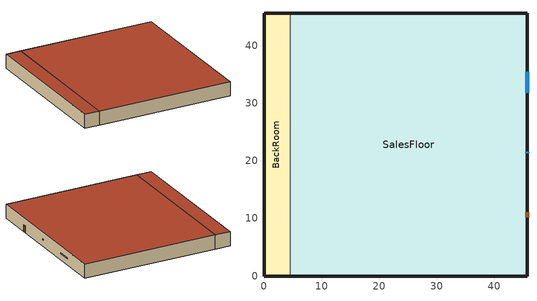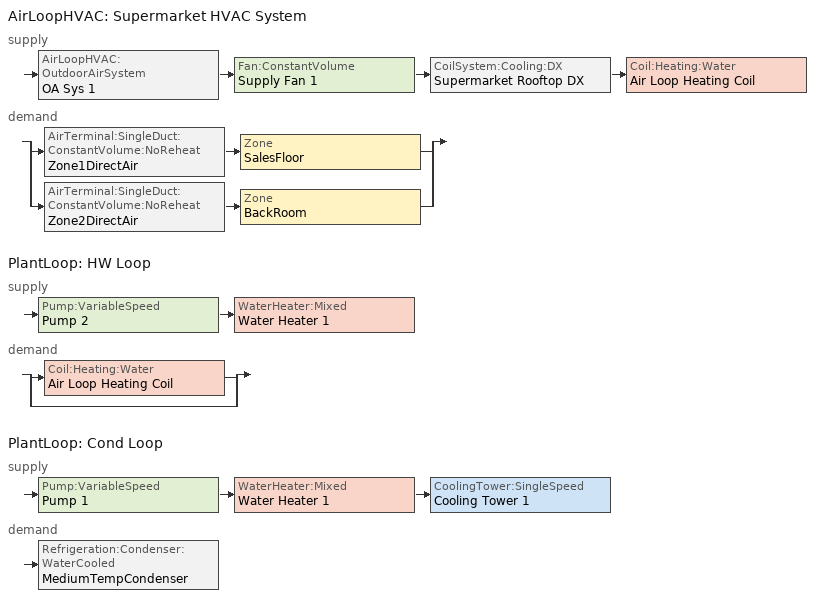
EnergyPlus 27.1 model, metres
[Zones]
BackRoom
 floor ground (BotFloorConstruction): 0,0 0,45.72 4.57,45.72 4.57,0 z0
 wall outside (FaceBrkIns4LWConcBlkGyp_R-11): 4.57,45.72 0,45.72 0,0 4.57,0 z0:4.27
 wall to SalesFloor (IntWallConstruction): 4.57,0 4.57,45.72 z0:4.27
 roof outside (SlagFeltIns6LWConcGapAcoTile_R-11): 4.57,0 4.57,45.72 0,45.72 0,0 z4.27
SalesFloor
 floor ground (BotFloorConstruction): 4.57,0 4.57,45.72 45.72,45.72 45.72,0 z0
 wall outside (FaceBrkIns4LWConcBlkGyp_R-11): 4.57,0 45.72,0 45.72,45.72 4.57,45.72 z0:4.27
 window (WinLib_1001): 45.72,31.85 45.72,35.51 z1.98:2.29
 window (WinLib_2003): 45.72,21.33 45.72,21.64 z1.98:2.29
 door (DoorConstruction): 45.72,10.21 45.72,11.12 z0:2.13
 roof outside (SlagFeltIns6LWConcGapAcoTile_R-11): 45.72,0 45.72,45.72 4.57,45.72 4.57,0 z4.27
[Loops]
AirLoopHVAC 'Supermarket HVAC System'
 supply: AirLoopHVAC:OutdoorAirSystem 'OA Sys 1' > Fan:ConstantVolume 'Supply Fan 1' > CoilSystem:Cooling:DX 'Supermarket Rooftop DX' > Coil:Heating:Water 'Air Loop Heating Coil'
 demand: split
  | AirTerminal:SingleDuct:ConstantVolume:NoReheat 'Zone1DirectAir' > Zone 'SalesFloor'
  | AirTerminal:SingleDuct:ConstantVolume:NoReheat 'Zone2DirectAir' > Zone 'BackRoom'
PlantLoop 'HW Loop'
 supply: Pump:VariableSpeed 'Pump 2' > WaterHeater:Mixed 'Water Heater 1'
 demand: split
  | Coil:Heating:Water 'Air Loop Heating Coil'
  | bypass
PlantLoop 'Cond Loop'
 supply: Pump:VariableSpeed 'Pump 1' > WaterHeater:Mixed 'Water Heater 1' > CoolingTower:SingleSpeed 'Cooling Tower 1'
 demand: Refrigeration:Condenser:WaterCooled 'MediumTempCondenser'
[Building]
None: North Axis {deg}=0; Terrain=Suburbs; Loads Convergence Tolerance Value {W}=0.04; Temperature Convergence Tolerance Value {deltaC}=0.4; Solar Distribution=MinimalShadowing; Maximum Number of Warmup Days=50; Minimum Number of Warmup Days=6
[Site:Location]
Chicago Ohare Intl Ap_IL_USA Design_Conditions: Latitude {deg}=41.98; Longitude {deg}=-87.92; Time Zone {hr}=-6; Elevation {m}=201
[SizingPeriod:DesignDay] Day of Month=21; Humidity Condition Type=Wetbulb; Barometric Pressure {Pa}=98934; Rain Indicator=No; Snow Indicator=No; Daylight Saving Time Indicator=No; Solar Model Indicator=ASHRAEClearSky
Name | Month | Day Type | Maximum Dry-Bulb Temperature {C} | Daily Dry-Bulb Temperature Range {deltaC} | Wetbulb or DewPoint at Maximum Dry-Bulb {C} | Wind Speed {m/s} | Wind Direction {deg} | Sky Clearness
Chicago Ohare Intl Ap Ann Htg 99% Condns DB | 1 | WinterDesignDay | -16.6 | 0 | -16.6 | 4.9 | 270 | 0
Chicago Ohare Intl Ap Ann Clg 1% Condns DB=>MWB | 7 | SummerDesignDay | 31.6 | 10.5 | 23 | 5.2 | 230 | 1
[Site:GroundTemperature:BuildingSurface]
20.03, 20.03, 20.13, 20.3, 20.43, 20.52, 20.62, 20.77, 20.78, 20.55, 20.44, 20.2
[Material] Thermal Absorptance=0.9
Name | Roughness | Thickness {m} | Conductivity {W/m-K} | Density {kg/m3} | Specific Heat {J/kg-K} | Solar Absorptance | Visible Absorptance
FurnitureMaterial | MediumSmooth | 0.1 | 11 | 544.62 | 1210 | 0.78 | 0.78
StoreSlab | Smooth | 0.1524 | 1.73 | 2243 | 837 | 0.65 | 0.65
WoodForDoor | Smooth | 0.0635 | 0.1211 | 593 | 2510 | 0.78 | 0.78
GypForInterior; HF-E1 | Smooth | 0.0191 | 0.7264 | 1602 | 837 | 0.92 | 0.92
ConcForInterior | Smooth | 0.2033 | 0.5708 | 609 | 837 | 0.65 | 0.65
HF-A2 | Smooth | 0.1016 | 1.332 | 2082 | 920 | 0.93 | 0.93
HF-C2 | Smooth | 0.1015 | 0.3805 | 609 | 837 | 0.65 | 0.65
HF-E2 | Smooth | 0.0127 | 1.436 | 881 | 1674 | 0.55 | 0.55
HF-E3 | Smooth | 0.0095 | 0.1903 | 1121 | 1674 | 0.75 | 0.75
HF-C15 | Smooth | 0.1524 | 0.173 | 641 | 837 | 0.65 | 0.65
HF-E5 | Smooth | 0.0191 | 0.0605 | 481 | 837 | 0.32 | 0.32
[Material:NoMass]
R-11: Roughness=Rough; Thermal Resistance {m2-K/W}=1.935938; Thermal Absorptance=0.9; Solar Absorptance=0.75; Visible Absorptance=0.75
[Material:AirGap]
AirGap: Thermal Resistance {m2-K/W}=0.1762
[WindowMaterial:Glazing]
CLEAR 6MM: Optical Data Type=SpectralAverage; Thickness {m}=0.006; Solar Transmittance at Normal Incidence=0.775; Front Side Solar Reflectance at Normal Incidence=0.071; Back Side Solar Reflectance at Normal Incidence=0.071; Visible Transmittance at Normal Incidence=0.881; Front Side Visible Reflectance at Normal Incidence=0.08; Back Side Visible Reflectance at Normal Incidence=0.08; Infrared Transmittance at Normal Incidence=0; Front Side Infrared Hemispherical Emissivity=0.84; Back Side Infrared Hemispherical Emissivity=0.84; Conductivity {W/m-K}=0.9
[WindowMaterial:Gas]
AIR 6MM: Gas Type=Air; Thickness {m}=0.0063
[Construction]
FurnitureConstruction: FurnitureMaterial
BotFloorConstruction: StoreSlab
DoorConstruction: WoodForDoor
IntWallConstruction: GypForInterior, AirGap, ConcForInterior, AirGap, GypForInterior
FaceBrkIns4LWConcBlkGyp_R-11: HF-A2, R-11, HF-C2, HF-E1
SlagFeltIns6LWConcGapAcoTile_R-11: HF-E2, HF-E3, R-11, HF-C15, AirGap, HF-E5
WinLib_1001: CLEAR 6MM
WinLib_2003: CLEAR 6MM, AIR 6MM, CLEAR 6MM
[Zone] Type=1; Multiplier=1; Ceiling Height {m}=4.266992; Volume {m3}=autocalculate; Floor Area {m2}=autocalculate; Zone Inside Convection Algorithm=TARP
BackRoom; SalesFloor
[InternalMass] Construction=FurnitureConstruction
Name | Zone or ZoneList | Surface Area {m2}
BackRoom_Furniture1; BackRoom_Furniture2 | BackRoom | 95
SalesFloor_Furniture1; SalesFloor_Furniture2 | SalesFloor | 845
[People] Number of People Schedule=People_Shopping_Sch; Number of People Calculation Method=people; Fraction Radiant=0.2; Activity Level Schedule=Activity_Shopping_Sch
Name | Zone or ZoneList or Space or SpaceList | Number of People
BackRoom People 1 | BackRoom | 10
SalesFloor People 1 | SalesFloor | 150
[Lights] Schedule=Lighting_Sch; Design Level Calculation Method=LightingLevel; Return Air Fraction=0; Fraction Radiant=0.37; Fraction Visible=0.18; Fraction Replaceable=0
Name | Zone or ZoneList or Space or SpaceList | Lighting Level {W}
BackRoom Lights 1 | BackRoom | 1500
SalesFloor Lights 1 | SalesFloor | 30000
[ElectricEquipment] Design Level Calculation Method=EquipmentLevel; Fraction Lost=0
Name | Zone or ZoneList or Space or SpaceList | Schedule | Design Level {W} | Fraction Latent | Fraction Radiant
BackRoom ElecEq 1 | BackRoom | Elec_Equip_Sch | 150 | 0 | 0.25
SalesFloor ElecEq 1 | SalesFloor | Register_Equip_Sch | 1500 | 0 | 0.1
SalesFloor ElecEq 2 | SalesFloor | Bakery_Equip_Sch | 15000 | 0.05 | 0.4
SalesFloor ElecEq 3 | SalesFloor | Elec_Equip_Sch | 600 | 0 | 0.25
[AirTerminal:SingleDuct:ConstantVolume:NoReheat] Availability Schedule=FanAndCoilAvailSched
Name | Maximum Air Flow Rate {m3/s}
Zone1DirectAir | 5.225
Zone2DirectAir | 0.275
[Zone equipment]
SalesFloor: Zone1DirectAir
BackRoom: Zone2DirectAir
[Fan:ConstantVolume]
Supply Fan 1: Availability Schedule=FanAndCoilAvailSched; Fan Total Efficiency=0.7; Pressure Rise {Pa}=600; Maximum Flow Rate {m3/s}=5.5; Motor Efficiency=0.9; Motor In Airstream Fraction=1
[Coil:Cooling:DX:SingleSpeed]
ACDXCoil 1: Availability Schedule=FanAndCoilAvailSched; Gross Rated Total Cooling Capacity {W}=100000; Gross Rated Sensible Heat Ratio=0.8; Gross Rated Cooling COP {W/W}=3; Rated Air Flow Rate {m3/s}=5.5; 2023 Rated Evaporator Fan Power Per Volume Flow Rate {W/(m3/s)}=934.4; Total Cooling Capacity Function of Temperature Curve=WindACCoolCapFT; Total Cooling Capacity Function of Flow Fraction Curve=WindACCoolCapFFF; Energy Input Ratio Function of Temperature Curve=WindACEIRFT; Energy Input Ratio Function of Flow Fraction Curve=WindACEIRFFF; Part Load Fraction Correlation Curve=WindACPLFFPLR; Nominal Time for Condensate Removal to Begin {s}=1000; Ratio of Initial Moisture Evaporation Rate and Steady State Latent Capacity=1.5; Maximum Cycling Rate {cycles/hr}=3; Latent Capacity Time Constant {s}=45
[Coil:Heating:Water]
Air Loop Heating Coil: Availability Schedule=FanAndCoilAvailSched; U-Factor Times Area Value {W/K}=500; Maximum Water Flow Rate {m3/s}=0.0008; Performance Input Method=UFactorTimesAreaAndDesignWaterFlowRate; Rated Inlet Water Temperature {C}=82.2; Rated Inlet Air Temperature {C}=16.6; Rated Outlet Water Temperature {C}=71.1; Rated Outlet Air Temperature {C}=32.2
[CoilSystem:Cooling:DX]
Supermarket Rooftop DX: Availability Schedule=FanAndCoilAvailSched; Cooling Coil=ACDXCoil 1; Dehumidification Control Type=CoolReheat; Run on Sensible Load=Yes; Run on Latent Load=No
[Controller:WaterCoil]
Air Loop Controller: Control Variable=Temperature; Action=NORMAL; Actuator Variable=FLOW; Controller Convergence Tolerance {deltaC}=0.1; Maximum Actuated Flow {m3/s}=0.0008; Minimum Actuated Flow {m3/s}=1e-07
[Controller:OutdoorAir]
OA Controller 1: Minimum Outdoor Air Flow Rate {m3/s}=0.25; Maximum Outdoor Air Flow Rate {m3/s}=1.4; Economizer Control Type=NoEconomizer; Economizer Control Action Type=ModulateFlow; Lockout Type=NoLockout; Minimum Limit Type=FixedMinimum; Minimum Outdoor Air Schedule=OAFractionSched
[AirLoopHVAC]
Supermarket HVAC System: Design Supply Air Flow Rate {m3/s}=5.5
[Pump:VariableSpeed] Design Pump Head {Pa}=179352; Coefficient 2 of the Part Load Performance Curve=1; Pump Control Type=INTERMITTENT
Name | Design Maximum Flow Rate {m3/s} | Design Power Consumption {W} | Motor Efficiency
Pump 2 | 0.0008 | 170 | 0.9
Pump 1 | 0.003 | 750 | 0.87
[CoolingTower:SingleSpeed]
Cooling Tower 1: Design Air Flow Rate {m3/s}=autosize; Design Fan Power {W}=1000; Performance Input Method=NominalCapacity; Nominal Capacity {W}=100000; Drift Loss Percent {percent}=0.008; Blowdown Concentration Ratio=3
[WaterHeater:Mixed]
Water Heater 1: Tank Volume {m3}=0.5; Setpoint Temperature Schedule=Water Heater Setpoint; Deadband Temperature Difference {deltaC}=2; Maximum Temperature Limit {C}=80; Heater Control Type=CYCLE; Heater Maximum Capacity {W}=15000; Heater Minimum Capacity {W}=0; Heater Fuel Type=Electricity; Heater Thermal Efficiency=0.98; Ambient Temperature Indicator=SCHEDULE; Ambient Temperature Schedule=Ambient Temp Sch; Off Cycle Loss Fraction to Zone=1; On Cycle Loss Fraction to Zone=1; Use Side Effectiveness=1; Source Side Effectiveness=1; Use Side Design Flow Rate {m3/s}=0.0008; Source Side Design Flow Rate {m3/s}=0.02
[PlantLoop] Fluid Type=Water; Minimum Loop Temperature {C}=3; Minimum Loop Flow Rate {m3/s}=0; Plant Loop Volume {m3}=autocalculate; Load Distribution Scheme=OPTIMAL
Name | Plant Equipment Operation Scheme | Maximum Loop Temperature {C} | Maximum Loop Flow Rate {m3/s}
HW Loop | HW Loop Operation | 80 | 0.0008
Cond Loop | Cond Loop Operation | 50 | 0.02
[PlantEquipmentList]
Heating Plant: Water Heater 1
Cooling Plant: Cooling Tower 1
[PlantEquipmentOperation:CoolingLoad]
Cond Loop Control: Load Range 1 Lower Limit {W}=0; Load Range 1 Upper Limit {W}=10000000; Range 1 Equipment List=Cooling Plant
[PlantEquipmentOperation:HeatingLoad]
HW Loop Control: Load Range 1 Lower Limit {W}=0; Load Range 1 Upper Limit {W}=1000000; Range 1 Equipment List=Heating Plant
[PlantEquipmentOperationSchemes] Control Scheme 1 Schedule=AlwaysOnSchedule
Name | Control Scheme 1
HW Loop Operation | HW Loop Control
Cond Loop Operation | Cond Loop Control
[AvailabilityManager:Scheduled]
Name | Schedule
DXSystem 1 Avail | FanAndCoilAvailSched
Outdoor Air 1 Avail | OutdoorAirAvailSched
[SetpointManager:Scheduled] Control Variable=Temperature
Name | Schedule | Setpoint Node or NodeList
DX Coil Mgr | Cooling Coil Setpoint | DX Coil Air Outlet Node
HW Loop Setpoint Manager | HW Loop Temp Sch | HW Loop Setpoint Node List
Air Loop Setpoint Manager | Heating Setpoints | Air Loop Outlet Node
Cond Loop Setpoint Manager | Cond Return Temp | Cond Loop Setpoint Node List
[SetpointManager:SingleZone:Humidity:Maximum]
Rooftop DX Humidity Set Point Manager: Setpoint Node or NodeList=DX Coil Air Outlet Node
[Refrigeration:Case] Zone=SalesFloor; Rated Ambient Temperature {C}=23.88; Rated Ambient Relative Humidity {percent}=55; Rated Runtime Fraction=0.85
Name | Availability Schedule | Rated Total Cooling Capacity per Unit Length {W/m} | Rated Latent Heat Ratio | Case Length {m} | Case Operating Temperature {C} | Latent Case Credit Curve Type | Latent Case Credit Curve | Standard Case Fan Power per Unit Length {W/m} | Operating Case Fan Power per Unit Length {W/m} | Standard Case Lighting Power per Unit Length {W/m} | Case Lighting Schedule | Fraction of Lighting Energy to Case | Case Anti-Sweat Heater Power per Unit Length {W/m} | Anti-Sweat Heater Control Type | Humidity at Zero Anti-Sweat Heater Energy {percent} | Case Height {m} | Fraction of Anti-Sweat Heater Energy to Case | Case Defrost Power per Unit Length {W/m} | Case Defrost Type | Under Case HVAC Return Air Fraction | Refrigerated Case Restocking Schedule | Case Defrost Schedule | Case Defrost Drip-Down Schedule | Design Evaporator Temperature or Brine Inlet Temperature {C} | Minimum Anti-Sweat Heater Power per Unit Length {W/m} | Defrost Energy Correction Curve Type | Defrost Energy Correction Curve | Case Credit Fraction Schedule
SelfContainedDisplayCase | CaseOperatingSched | 1000 | 0.08 | 10 | 13 | CaseTemperatureMethod | MultiShelfVertical_LatentEnergyMult | 40 | 40 | 75 | LightingOnSched | 0.9 | 0 | None | 0 | 0 | 0 | 0 | None | 0 | SelfContainedCaseStockingSched
FishDisplayCase | CaseCleanedOnMonday | 288.4 | 0.1 | 15 | 1.1 | RelativeHumidityMethod | RHCubic_LatentEnergyMult | 0 | 0 | 41.56 | CaseLightingSched | 0.9 | 0 | None | 0 | 0 | 0.2 | 0 | OffCycle | 0.05 | CaseStockingSched | CaseDefrostSched | CaseDripDownSched | -6.67
MeatDisplayCase | CaseCleanedOnTuesday | 456.6 | 0.1 | 26 | -4.4 | CaseTemperatureMethod | SingleShelfHorizontal_LatentEnergyMult | 47.2 | 47.2 | 86.8 | CaseLightingSched | 0.9 | 13.2 | Linear | 35 | 1.5 | 0.2 | 585.8 | ElectricWithTemperatureTermination | 0.05 | CaseStockingSched | CaseDefrostSched2 | CaseDripDownSched2 | -9.4 | 0 | CaseTemperatureMethod | SingleShelfHorizontal_DefrostEnergyMult
MultiDeckDairyAndDeliCase | CaseOperatingSched | 1890 | 0.3 | 12 | -1.1 | CaseTemperatureMethod | MultiShelfVertical_LatentEnergyMult | 78.7 | 78.7 | 307.3 | CaseLightingSched | 0.77 | 0 | None | 0 | 0 | 0.2 | 0 | OffCycle | 0.05 | CaseStockingSched | CaseDefrostSched3 | CaseDripDownSched3 | -9.4 | 0 |  |  | DairyCaseCreditReductionSched
OpenWellIceCreamDisplayCase | CaseCleanedOnMonday | 441.6 | 0.08 | 14.6 | -34.4 | CaseTemperatureMethod | SingleShelfHorizontal_LatentEnergyMult | 28.7 | 28.7 | 42.7 | CaseLightingSched | 0.9 | 70 | Linear | 35 | 1.5 | 0.2 | 76.5 | HotGas | 0.05 | CaseStockingSched | CaseDefrostSched | CaseDripDownSched | -37.2 | 0 |  |  | CaseCreditReductionSched
GlassDoorFrozenFoodA | CaseOperatingSched | 615.8 | 0.13 | 3.97 | -23.3 | CaseTemperatureMethod | SingleShelfHorizontal_LatentEnergyMult | 57.9 | 57.9 | 99.8 | CaseLightingSched | 1 | 218.7 | HeatBalanceMethod | 1.5 | 1.5 | 0.2 | 1106.5 | HotGasWithTemperatureTermination | 0.1 | CaseStockingSched | CaseDefrostSched2 | CaseDripDownSched2 | -26.7 | 0 | CaseTemperatureMethod | SingleShelfHorizontal_DefrostEnergyMult | CaseCreditReductionSched
GlassDoorFrozenFoodB | CaseOperatingSched | 615.8 | 0.13 | 3.97 | -23.3 | CaseTemperatureMethod | SingleShelfHorizontal_LatentEnergyMult | 57.9 | 57.9 | 99.8 | CaseLightingSched | 1 | 218.7 | HeatBalanceMethod | 1.5 | 1.5 | 0.2 | 1106.5 | HotGasWithTemperatureTermination | 0.1 | CaseStockingSched | CaseDefrostSched4 | CaseDripDownSched4 | -26.7 | 0 | CaseTemperatureMethod | SingleShelfHorizontal_DefrostEnergyMult | CaseCreditReductionSched
GlassDoorFrozenFoodC | CaseOperatingSched | 615.8 | 0.13 | 3.97 | -23.3 | CaseTemperatureMethod | SingleShelfHorizontal_LatentEnergyMult | 57.9 | 57.9 | 99.8 | CaseLightingSched | 1 | 218.7 | HeatBalanceMethod | 1.5 | 1.5 | 0.2 | 1106.5 | HotGasWithTemperatureTermination | 0.1 | CaseStockingSched | CaseDefrostSched5 | CaseDripDownSched5 | -26.7 | 0 | CaseTemperatureMethod | SingleShelfHorizontal_DefrostEnergyMult | CaseCreditReductionSched
[Refrigeration:WalkIn]
WalkInFreezer: Availability Schedule=CaseOperatingSched; Rated Coil Cooling Capacity {W}=4690; Operating Temperature {C}=-2.22; Rated Cooling Source Temperature {C}=-6.67; Rated Total Heating Power {W}=0; Heating Power Schedule=CaseOperatingSched; Rated Cooling Coil Fan Power {W}=735; Rated Circulation Fan Power {W}=0; Rated Total Lighting Power {W}=120; Lighting Schedule=CaseLightingSched2; Defrost Type=Electric; Defrost Control Type=TimeSchedule; Defrost Schedule=CaseDefrostSched3; Defrost Drip-Down Schedule=CaseDripDownSched3; Defrost Power {W}=5512; Restocking Schedule=WalkInStockingSched; Insulated Floor Surface Area {m2}=13; Insulated Floor U-Value {W/m2-K}=0.207; Zone 1=BackRoom; Total Insulated Surface Area Facing Zone 1 {m2}=43.4; Insulated Surface U-Value Facing Zone 1 {W/m2-K}=.235; Area of Stocking Doors Facing Zone 1 {m2}=2; Height of Stocking Doors Facing Zone 1 {m}=2; Stocking Door Opening Schedule Name Facing Zone 1=WIStockDoorOpenSch; Stocking Door Opening Protection Type Facing Zone 1=StripCurtain
[Refrigeration:CompressorRack]
SelfContainedDisplay: Heat Rejection Location=Zone; Design Compressor Rack COP {W/W}=4; Compressor Rack COP Function of Temperature Curve=RackCOPfTCurve2; Design Condenser Fan Power {W}=175; Condenser Type=AirCooled; Refrigeration Case Name or WalkIn Name or CaseAndWalkInList=SelfContainedDisplayCase
[Refrigeration:CaseAndWalkInList]
Name | Case or WalkIn 1 | Case or WalkIn 2 | Case or WalkIn 3 | Case or WalkIn 4 | Case or WalkIn 5
MediumTempCaseList | FishDisplayCase | MeatDisplayCase | MultiDeckDairyAndDeliCase
LowTempCaseList | OpenWellIceCreamDisplayCase | GlassDoorFrozenFoodA | GlassDoorFrozenFoodB | GlassDoorFrozenFoodC | WalkInFreezer
[Refrigeration:Condenser:AirCooled]
LowTempCondenser: Rated Effective Total Heat Rejection Rate Curve=LowTempCondenserHRCurve; Rated Subcooling Temperature Difference {deltaC}=0; Condenser Fan Speed Control Type=TwoSpeed; Rated Fan Power {W}=2600
[Refrigeration:Condenser:WaterCooled]
MediumTempCondenser: Rated Effective Total Heat Rejection Rate {W}=58000; Rated Condensing Temperature {C}=29.4; Rated Subcooling Temperature Difference {deltaC}=0; Rated Water Inlet Temperature {C}=10; Water-Cooled Loop Flow Type=VariableFlow; Water Outlet Temperature Schedule=Cond Outlet Temp Sch; Water Maximum Flow Rate {m3/s}=0.003; Water Maximum Water Outlet Temperature {C}=55; Condenser Refrigerant Operating Charge Inventory {kg}=30; Condensate Receiver Refrigerant Inventory {kg}=65; Condensate Piping Refrigerant Inventory {kg}=20
[Refrigeration:Compressor] Rated Return Gas Temperature {C}=18
Name | Refrigeration Compressor Power Curve | Refrigeration Compressor Capacity Curve | Rated Subcooling {deltaC} | Rated Liquid Temperature {C}
MedTemp001Carlyle_R-22_Med_06DR820; MedTemp002Carlyle_R-22_Med_06DR820; MedTemp003Carlyle_R-22_Med_06DR820 | 06DR820_R-22_Med_pwrcurv | 06DR820_R-22_Med_qcurv | 0
LowTemp001Carlyle_R-22_Low_06CC665 | 06CC665_R-22_Low_pwrcurv | 06CC665_R-22_Low_qcurv |  | 4.4
LowTemp002Carlyle_R-22_Low_06DR718; LowTemp003Carlyle_R-22_Low_06DR718 | 06DR718_R-22_Low_pwrcurv | 06DR718_R-22_Low_qcurv | 0
[Refrigeration:CompressorList]
Name | Refrigeration Compressor 1 | Refrigeration Compressor 2 | Refrigeration Compressor 3
MediumTempCompressorList | MedTemp001Carlyle_R-22_Med_06DR820 | MedTemp002Carlyle_R-22_Med_06DR820 | MedTemp003Carlyle_R-22_Med_06DR820
LowTempCompressorList | LowTemp001Carlyle_R-22_Low_06CC665 | LowTemp002Carlyle_R-22_Low_06DR718 | LowTemp003Carlyle_R-22_Low_06DR718
[Refrigeration:System] Minimum Condensing Temperature {C}=25; Refrigeration System Working Fluid Type=R22; Suction Temperature Control Type=ConstantSuctionTemperature
Name | Refrigerated Case or Walkin or CaseAndWalkInList | Refrigeration Condenser | Compressor or CompressorList
MediumTempSystem | MediumTempCaseList | MediumTempCondenser | MediumTempCompressorList
LowTempSystem | LowTempCaseList | LowTempCondenser | LowTempCompressorList
[Schedule:Compact]
People_Shopping_Sch: Through: 12/31, For: Weekdays SummerDesignDay WinterDesignDay, Until: 8:00, 0.02, Until: 20:00, 1, Until: 24:00, 0.04, For: Saturday, Until: 8:00, 0.01, Until: 18:00, 1, Until: 24:00, 0.05, For: AllOtherDays, Until: 8:00, 0.01, Until: 18:00, 0.75, Until: 24:00, 0.01
Lighting_Sch: Through: 12/31, For: Weekdays SummerDesignDay WinterDesignDay, Until: 4:00, 0.2, Until: 7:00, 0.3, Until: 21:00, 1, Until: 22:00, 0.3, Until: 24:00, 0.2, For: Saturday, Until: 4:00, 0.2, Until: 7:00, 0.3, Until: 21:00, 1, Until: 22:00, 0.3, Until: 24:00, 0.2, For: AllOtherDays, Until: 4:00, 0.2, Until: 7:00, 0.3, Until: 21:00, 1, Until: 22:00, 0.3, Until: 24:00, 0.2
Register_Equip_Sch: Through: 12/31, For: Weekdays SummerDesignDay WinterDesignDay, Until: 8:00, 0, Until: 19:00, 1, Until: 24:00, 0, For: Saturday, Until: 8:00, 0, Until: 19:00, 1, Until: 24:00, 0, For: AllOtherDays, Until: 8:00, 0, Until: 19:00, 1, Until: 24:00, 0
Bakery_Equip_Sch: Through: 12/31, For: Weekdays SummerDesignDay WinterDesignDay, Until: 6:00, 0, Until: 18:00, 1, Until: 24:00, 0, For: Saturday, Until: 6:00, 0, Until: 18:00, 1, Until: 24:00, 0, For: AllOtherDays, Until: 6:00, 0, Until: 18:00, 1, Until: 24:00, 0
Elec_Equip_Sch: Through: 12/31, For: Weekdays SummerDesignDay WinterDesignDay, Until: 8:00, 0.5, Until: 18:00, 1, Until: 24:00, 0.5, For: Saturday, Until: 8:00, 0.5, Until: 18:00, 1, Until: 24:00, 0.5, For: AllOtherDays, Until: 8:00, 0.5, Until: 18:00, 1, Until: 24:00, 0.5
Activity_Shopping_Sch: Through: 12/31, For: AllDays, Until: 24:00, 105
CaseLightingSched: Through: 12/31, For: AllDays, Until: 6:00, 0, Until: 21:00, 1, Until: 24:00, 0
CaseLightingSched2: Through: 12/31, For: AllDays, Until: 6:00, 0, Until: 7:00, 1, Until: 11:00, 0, Until: 13:00, 0.5, Until: 19:00, 0, Until: 20:00, 1, Until: 24:00, 0
LightingOnSched; CaseOperatingSched; FanAndCoilAvailSched; OutdoorAirAvailSched; AlwaysOnSchedule: Through: 12/31, For: AllDays, Until: 24:00, 1
CaseStockingSched: Through: 12/31, For: AllDays, Until: 13:00, 0, Until: 14:00, 50, Until: 15:00, 35, Until: 24:00, 0
SelfContainedCaseStockingSched: Through: 12/31, For: AllDays, Until: 6:00, 0, Until: 7:00, 50, Until: 9:00, 70, Until: 10:00, 80, Until: 11:00, 70, Until: 13:00, 50, Until: 14:00, 80, Until: 15:00, 90, Until: 16:00, 80, Until: 24:00, 0
WalkInStockingSched: Through: 12/31, For: Tuesday Friday, Until: 4:00, 0, Until: 5:00, 725, Until: 6:00, 417, Until: 7:00, 290, Until: 24:00, 0, For: AllOtherDays, Until: 4:00, 0, Until: 5:00, 125, Until: 6:00, 117, Until: 7:00, 90, Until: 19:00, 0, Until: 20:00, 125, Until: 21:00, 117, Until: 22:00, 90, Until: 24:00, 0
OAFractionSched: Through: 12/31, For: AllDays, Until: 6:00, 0, Until: 20:00, 1, Until: 24:00, 0
CaseCleanedOnMonday: Through: 12/31, For: Monday, Until: 5:00, 1, Until: 7:00, 0, Until: 24:00, 1, For: AllOtherDays, Until: 24:00, 1
CaseCleanedOnTuesday: Through: 12/31, For: Tuesday, Until: 5:00, 1, Until: 7:00, 0, Until: 24:00, 1, For: AllOtherDays, Until: 24:00, 1
Heating Setpoints; Ambient Temp Sch: Through: 12/31, For: AllDays, Until: 24:00, 21
Cond Return Temp: Through: 12/31, For: AllDays, Until: 24:00, 20
CaseCreditReductionSched: Through: 12/31, For:AllDays, Interpolate:No, Until: 7:00, 0.2, Until: 21:00, 1, Until: 24:00, 0.2
DairyCaseCreditReductionSched: Through: 12/31, For:AllDays, Interpolate:No, Until: 7:00, 0.2, Until: 21:00, 0.6, Until: 24:00, 0.2
CaseDefrostSched: Through: 12/31, For:AllDays, Interpolate:Average, Until: 4:00, 0, Until: 4:17, 1, Until: 14:00, 0, Until: 14:17, 1, Until: 24:00, 0
CaseDripDownSched: Through: 12/31, For:AllDays, Interpolate:Average, Until: 4:00, 0, Until: 4:22, 1, Until: 14:00, 0, Until: 14:22, 1, Until: 24:00, 0
CaseDefrostSched2: Through: 12/31, For:AllDays, Interpolate:Average, Until: 08:00, 0, Until: 08:17, 1, Until: 18:00, 0, Until: 18:17, 1, Until: 24:00, 0
CaseDripDownSched2: Through: 12/31, For:AllDays, Interpolate:Average, Until: 08:00, 0, Until: 08:22, 1, Until: 18:00, 0, Until: 18:22, 1, Until: 24:00, 0
CaseDefrostSched3: Through: 12/31, For:AllDays, Interpolate:Average, Until: 11:00, 0, Until: 11:20, 1, Until: 23:00, 0, Until: 23:20, 1, Until: 24:00, 0
CaseDripDownSched3: Through: 12/31, For:AllDays, Interpolate:Average, Until: 11:00, 0, Until: 11:30, 1, Until: 23:00, 0, Until: 23:30, 1, Until: 24:00, 0
CaseDefrostSched4: Through: 12/31, For:AllDays, Interpolate:Average, Until: 07:00, 0, Until: 07:17, 1, Until: 17:00, 0, Until: 17:17, 1, Until: 24:00, 0
CaseDripDownSched4: Through: 12/31, For:AllDays, Interpolate:Average, Until: 07:00, 0, Until: 07:22, 1, Until: 17:00, 0, Until: 17:22, 1, Until: 24:00, 0
CaseDefrostSched5: Through: 12/31, For:AllDays, Interpolate:Average, Until: 06:00, 0, Until: 06:17, 1, Until: 16:00, 0, Until: 16:17, 1, Until: 24:00, 0
CaseDripDownSched5: Through: 12/31, For:AllDays, Interpolate:Average, Until: 06:00, 0, Until: 06:22, 1, Until: 16:00, 0, Until: 16:22, 1, Until: 24:00, 0
Water Heater Setpoint; HW Loop Temp Sch: Through: 12/31, For: AllDays, Until: 24:00, 40
Cooling Coil Setpoint: Through: 5/31, For: AllDays, Until: 24:00, 21, Through: 9/30, For: AllDays, Until: 24:00, 15, Through: 12/31, For: AllDays, Until: 24:00, 21
Cond Outlet Temp Sch: Through: 12/31, For: AllDays, Until: 24:00, 45
WIStockDoorOpenSch: Through: 12/31, For: AllDays, Interpolate:No, Until: 7:00, 0.02, Until: 21:00, 0.2, Until: 24:00, 0.02
[Curve:Linear]
LowTempCondenserHRCurve: Coefficient1 Constant=0; Coefficient2 x=2090; Minimum Value of x=11; Maximum Value of x=22.2
[Curve:Quadratic]
Name | Coefficient1 Constant | Coefficient2 x | Coefficient3 x**2 | Minimum Value of x | Maximum Value of x | Input Unit Type for X | Output Unit Type
WindACCoolCapFFF | 0.8 | 0.2 | 0 | 0.5 | 1.5
WindACEIRFFF | 1.1552 | -0.1808 | 0.0256 | 0.5 | 1.5
WindACPLFFPLR | 0.85 | 0.15 | 0 | 0 | 1
RackCOPfTCurve2 | 1 | 0 | 0 | 0 | 50 | Temperature | Dimensionless
[Curve:Cubic]
Name | Coefficient1 Constant | Coefficient2 x | Coefficient3 x**2 | Coefficient4 x**3 | Minimum Value of x | Maximum Value of x
RHCubic_LatentEnergyMult | -0.4641 | 0.0268 | 0 | 0 | 17.32 | 80
MultiShelfVertical_LatentEnergyMult | 0.0265263 | 0.00107803 | -6.02558e-05 | 1.23732e-06 | -35 | 20
SingleShelfHorizontal_LatentEnergyMult | 0.0203756 | 0.000243779 | 1.14001e-05 | 1.81142e-07 | -35 | 20
SingleShelfHorizontal_DefrostEnergyMult | 0.0236322 | 0.0006232 | 2.83282e-05 | 4.40351e-07 | -35 | 20
[Curve:Biquadratic] Minimum Value of x=12.77778; Maximum Value of x=23.88889; Minimum Value of y=18; Maximum Value of y=46.11111; Input Unit Type for X=Temperature; Input Unit Type for Y=Temperature; Output Unit Type=Dimensionless
Name | Coefficient1 Constant | Coefficient2 x | Coefficient3 x**2 | Coefficient4 y | Coefficient5 y**2 | Coefficient6 x*y
WindACCoolCapFT | 0.942588 | 0.00954335 | 0.00068377 | -0.0110427 | 5.249e-06 | -9.72e-06
WindACEIRFT | 0.342414 | 0.034885 | -0.0006237 | 0.00497722 | 0.000437951 | -0.000728028
[Curve:Bicubic] Minimum Value of y=10; Maximum Value of y=48.9
Name | Coefficient1 Constant | Coefficient2 x | Coefficient3 x**2 | Coefficient4 y | Coefficient5 y**2 | Coefficient6 x*y | Coefficient7 x**3 | Coefficient8 y**3 | Coefficient9 x**2*y | Coefficient10 x*y**2 | Minimum Value of x | Maximum Value of x
06DR820_R-22_Med_qcurv | 38490 | 1393 | 19.32 | -365.6 | 1.295 | -10.41 | 0.09712 | -0.00764 | -0.1141 | 0.004656 | -17.8 | 4.4
06DR820_R-22_Med_pwrcurv | 1284 | -124.3 | -3.435 | 153.9 | -0.4744 | 4.041 | -0.02511 | 0.00123 | 0.03235 | -0.003028 | -17.8 | 4.4
06CC665_R-22_Low_qcurv | 73530 | 2513 | 32.91 | -25.69 | 0.3655 | -0.8183 | 0.1712 | -0.003657 | -0.01027 | 0.009071 | -40 | -17.8
06CC665_R-22_Low_pwrcurv | 5546 | -61.38 | -1.599 | 332.9 | -0.0786 | 5.981 | 0.0008655 | 0.003784 | 0.02998 | 0.01728 | -40 | -17.8
06DR718_R-22_Low_qcurv | 28610 | 1069 | 17.73 | -155.1 | -0.08805 | -4.646 | 0.1427 | -0.002566 | -0.04829 | 0.002038 | -40 | -17.8
06DR718_R-22_Low_pwrcurv | 2378 | -30.52 | -1.571 | 75.14 | 0.7122 | 1.05 | -0.01503 | -0.006798 | -0.004701 | 0.01875 | -40 | -17.8
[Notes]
SuperMarket_DetailedWaterCondenser.idf
Basic file description: 1 story building divided into 2 interior conditioned zones. Roof with no plenum.
Floor in contact with the ground.
Highlights:             Example of water-cooled condenser for refrigeration compressor racks with
heat recovery for zone space heating.
Refrigeration:          (compressor location) Rack name:            Display case names on rack:
Rack  (indoors) :    SelfContainedDisplay   SelfContainedDisplayCase (located in zone SalesFloor)
Detailed (outdoors):    MediumTempSystem    FishDisplayCase
Detailed (outdoors):    LowTempSystem       OpenWellIceCreamDisplayCase
Display Case
Configuration:   Refrigerated cases configured to represent actual performance of medium and low temp cases.
Self contained display case representative of "plug-in" type case with attached
compressor and condenser section.  Condenser heat for this case is rejected to the zone.
GlassDoorFrozenFood case has a large defrost demand and is therefore broken down into three
identical cases with offset defrost timing.
Configuration:   Walk-in cooler is modeled using door-opening and stocking schedules.
Refrigeration Condensers:
The medium-temperature refrigeration system is served by a water-cooled condenser.  Heat is recovered
from this water loop for building heating, including reheat during summer months. The low-temperature
system is served by an air-cooled condenser.
Simulation Location/Run: USA_IL_Chicago-OHare.Intl.AP_725300_TMY3, 2 design days, 2 run periods,
Run Control executes the run periods, design days are not simulated.
Location:                Chicago, IL USA
Design Days:             CHICAGO_IL_USA Annual Heating 99% Design Conditions DB, MaxDB= -16.6°C
CHICAGO_IL_USA Annual Cooling 1% Design Conditions, MaxDB=  31.6°C MCWB=  23.0°C
Run Period (Weather File): Winter 1/14, Summer 7/7, USA_IL_Chicago-OHare.Intl.AP_725300_TMY3
Run Control:             No Zone or System sizing required. Simulation uses weather file for run periods.
Building: Single floor rectangular building 150 ft x 150 ft, zone height 14 feet. FaceBrkIns4LWConcBlkGyp_R-11
There is 1 door and 2 windows at the front of the building. The exterior walls are Face brick with
R-11 insulation and concrete block with gypsum board on the interior surface. Partions wall is 8" concrete
block covered with gypsum board on each surface. The roof is a built up roof with 1/2 in slag over 3/8 in
felt and membrane with R-11 insulation over 6 in lightweight concrete, an air gap separates the interior
acoustical tiles. The windows are single pane 6mm clear and double pane 6mm clear with 6mm air gap.
The window to wall ratio is approximately 0.0016.
The building is oriented due north with front of building facing east.
Floor Area:        2090.1  m2 (22,500 ft2)
Number of Stories: 1
Zone Description Details:
Internal gains description:     ZONE Backroom    - lighting is 1500 watts, equip is 150 watts, 10 occupants
ZONE SalesFloor  - lighting is 30000 watts, equip is 17100 watts, 150 occupants
Above includes Front Sales Register equipment included at 1.5 Kw. Sales floor misc.
equipment at 600 W. Bakery equipment at 15 Kw. Backroom misc. equipment at 150 W.
Interzone Surfaces:             1 interzone surfaces (see diagram)
Internal Mass:                  Yes, 1880 m2 simulating product
Windows:                        2 - single pane clear 6mm glass and double pane 6mm with 6mm air gap
Detached Shading:               None
Daylight:                       None
Natural Ventilation:            None
Compact Schedules:              Yes
Solair Distribution:            MinimalShadowing
HVAC:                           DX coil for cooling/subcooling, using a water heating coil for zone heating.
Outdoor ventilation air is introduced through the air loop. Heating up to 21 C
during all hours.  Water heating energy is via electric water heater with
supplemental heat recovery from refrigeration system condenser. Cooling to 21 C
during non-summer months and to 15 C during summer for humidity control subcooling.
Additional dehumidification is provided by overcooling below the cooling
set point temperature as needed based on a zone humidistat setting of 55%.
Fans and coils scheduled to be available all year. System configuration is very
basic--air loop has a fan, cooling coil, and heating coil.
Zonal Equipment:                DIRECT AIR
Central Air Handling Equipment: Yes
System Equipment Autosize:      No
Purchased Cooling:              No
Purchased Heating:              No
Purchased Chilled Water:        No
Purchased Hot Water:            No
HVAC System:                    DXSystem:AirLoop
Coils:                          Coil:Cooling:DX:SingleSpeed, COIL:Water:SimpleHeating
Pumps:                          Pump:VariableSpeed
Water Heating:            WATER HEATER:MIXED
